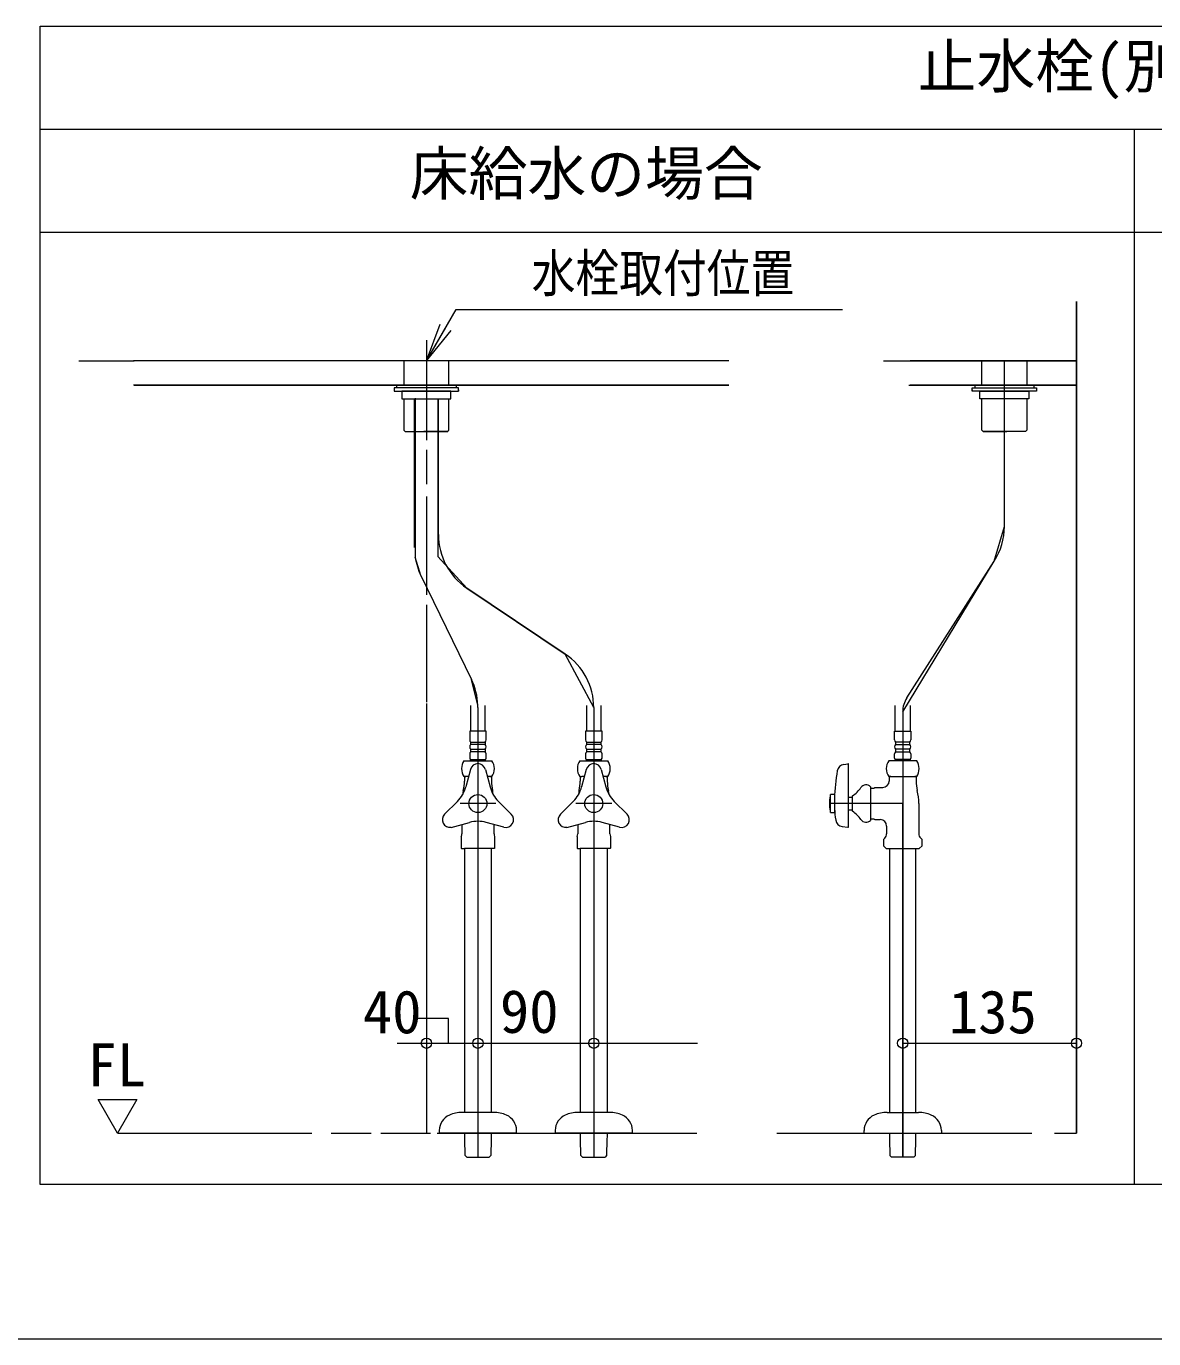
# Model space of a CAD drawing. Units: millimetres, scale not verified. Extents: x -1002 to 1008, y -687 to 676.
# Drawn here: x -32 to 351.2, y -687.1 to -240.9 of the extents above; entities that cross this region are included whole.
import ezdxf
from ezdxf.enums import TextEntityAlignment as Align

# ---------------------------------------------------------------- set-up
doc = ezdxf.new("R2010")
doc.units = ezdxf.units.MM
doc.header["$LTSCALE"] = 5
doc.layers.add('F-0', color=7, linetype='Continuous', lineweight=15)
doc.styles.add('ＭＳ ゴシック', font='')
doc.styles.get('ＭＳ ゴシック').set_extended_font_data('MS Gothic')

msp = doc.modelspace()

# ---------------------------------------------------------------- linework, layer by layer
at = {"layer": 'F-0', "lineweight": 18}
for p, q in [((-27.254, -634.623), (-27.254, -240.873)), ((-27.254, -240.873), (716.496, -240.873)), ((-27.254, -275.873), (716.496, -275.873)), ((344.621, -634.623), (344.621, -275.873)), ((344.621, -634.623), (-27.254, -634.623))]:
    msp.add_line(p, q, dxfattribs=at)
at = {"layer": 'F-0'}
for p, q in [((-27.254, -310.873), (344.621, -310.873)), ((344.621, -310.873), (716.496, -310.873)), ((324.934, -334.498), (324.934, -617.123)), ((103.996, -354.623), (114.1, -337.123)), ((114.1, -337.123), (245.35, -337.123)), ((103.996, -354.623), (108.664, -342.163)), ((103.996, -354.623), (110.559, -343.257)), ((103.996, -354.623), (112.453, -344.35)), ((103.996, -347.596), (103.996, -381.617)), ((-14.129, -354.623), (4.64, -354.623)), ((206.809, -354.623), (4.432, -354.623)), ((96.34, -354.623), (96.34, -362.936)), ((111.653, -362.936), (111.653, -354.623)), ((259.309, -354.623), (324.934, -354.623)), ((324.934, -354.623), (268.396, -354.623)), ((292.778, -362.936), (292.778, -354.623)), ((300.434, -410.94), (300.434, -354.623)), ((300.434, -410.94), (300.434, -354.623)), ((308.09, -354.623), (308.09, -362.936)), ((206.809, -362.936), (4.441, -362.936)), ((4.711, -362.936), (206.809, -362.936)), ((93.059, -363.811), (93.059, -364.905)), ((114.934, -363.811), (93.059, -363.811)), ((93.059, -364.905), (114.934, -364.905)), ((93.934, -362.936), (114.059, -362.936)), ((93.934, -363.811), (93.934, -362.936)), ((114.059, -363.811), (93.934, -363.811)), ((112.309, -364.905), (95.684, -364.905)), ((95.684, -364.905), (95.684, -367.53)), ((112.309, -367.53), (112.309, -364.905)), ((114.059, -362.936), (114.059, -363.811)), ((114.934, -364.905), (114.934, -363.811)), ((114.934, -364.467), (114.934, -364.905)), ((289.496, -364.905), (289.496, -363.811)), ((289.496, -363.811), (311.371, -363.811)), ((289.496, -364.467), (289.496, -364.905)), ((311.371, -364.905), (289.496, -364.905)), ((290.371, -362.936), (290.371, -363.811)), ((310.496, -362.936), (290.371, -362.936)), ((290.371, -363.811), (310.496, -363.811)), ((292.121, -364.905), (308.746, -364.905)), ((292.121, -367.53), (292.121, -364.905)), ((308.746, -364.905), (308.746, -367.53)), ((310.496, -363.811), (310.496, -362.936)), ((311.371, -363.811), (311.371, -364.905)), ((95.684, -367.53), (112.309, -367.53)), ((96.34, -367.53), (96.34, -378.205)), ((99.925, -418.064), (99.925, -367.53)), ((100.168, -367.269), (100.168, -421.317)), ((107.825, -367.53), (107.825, -421.18)), ((108.068, -413.705), (108.068, -367.53)), ((111.653, -378.205), (111.653, -367.53)), ((308.746, -367.53), (292.121, -367.53)), ((292.778, -378.205), (292.778, -367.53)), ((308.09, -367.53), (308.09, -378.205)), ((96.668, -378.533), (96.34, -378.205)), ((96.778, -378.642), (96.668, -378.533)), ((96.778, -378.642), (110.821, -378.642)), ((110.821, -378.642), (111.215, -378.642)), ((111.325, -378.533), (111.215, -378.642)), ((111.653, -378.205), (111.325, -378.533)), ((292.778, -378.205), (293.106, -378.533)), ((293.106, -378.533), (293.215, -378.642)), ((293.609, -378.642), (293.215, -378.642)), ((307.653, -378.642), (293.609, -378.642)), ((307.653, -378.642), (307.762, -378.533)), ((307.762, -378.533), (308.09, -378.205)), ((103.996, -384.911), (103.996, -396.579)), ((103.996, -400.697), (103.996, -434.189)), ((102.13, -427.634), (100.168, -421.317)), ((117.749, -431.867), (107.825, -421.18)), ((265.871, -473.921), (296.986, -422.728)), ((102.13, -427.634), (119.292, -462.91)), ((102.13, -427.634), (119.292, -462.91)), ((117.749, -431.867), (151.19, -454.319)), ((151.19, -454.319), (117.749, -431.867)), ((103.996, -437.62), (103.996, -470.667)), ((160.871, -472.48), (151.19, -454.319)), ((121.48, -471.629), (119.292, -462.91)), ((103.996, -471.139), (103.996, -489.779)), ((118.981, -471.742), (118.981, -480.492)), ((121.496, -472.48), (121.496, -480.492)), ((121.496, -472.48), (121.496, -505.123)), ((124.012, -480.492), (124.012, -471.742)), ((158.356, -471.742), (158.356, -480.492)), ((160.871, -472.48), (160.871, -480.492)), ((160.871, -472.48), (160.871, -505.123)), ((163.387, -480.492), (163.387, -471.742)), ((263.356, -480.492), (263.356, -471.742)), ((268.387, -471.742), (268.387, -480.492)), ((103.996, -477.19), (103.996, -593.872)), ((265.871, -473.921), (265.871, -480.492)), ((265.871, -473.921), (265.871, -625.326)), ((124.296, -480.492), (118.696, -480.492)), ((118.696, -480.492), (118.696, -483.445)), ((121.496, -480.492), (121.496, -625.326)), ((124.296, -483.445), (124.296, -480.492)), ((163.671, -480.492), (158.071, -480.492)), ((158.071, -480.492), (158.071, -483.445)), ((160.871, -480.492), (160.871, -625.326)), ((163.671, -483.445), (163.671, -480.492)), ((263.071, -480.492), (268.671, -480.492)), ((263.071, -483.445), (263.071, -480.492)), ((265.871, -480.492), (265.871, -505.123)), ((268.671, -480.492), (268.671, -483.445)), ((119.09, -484.211), (123.903, -484.211)), ((119.09, -485.086), (119.09, -484.211)), ((123.903, -485.086), (119.09, -485.086)), ((123.903, -484.211), (123.903, -485.086)), ((158.465, -484.211), (163.278, -484.211)), ((158.465, -485.086), (158.465, -484.211)), ((163.278, -485.086), (158.465, -485.086)), ((163.278, -484.211), (163.278, -485.086)), ((268.278, -484.211), (263.465, -484.211)), ((263.465, -484.211), (263.465, -485.086)), ((263.465, -485.086), (268.278, -485.086)), ((268.278, -485.086), (268.278, -484.211)), ((116.741, -490.555), (126.252, -490.555)), ((118.696, -488.258), (118.696, -489.68)), ((119.09, -486.617), (123.903, -486.617)), ((119.09, -487.492), (119.09, -486.617)), ((123.903, -487.492), (119.09, -487.492)), ((119.134, -490.117), (123.859, -490.117)), ((123.903, -486.617), (123.903, -487.492)), ((124.296, -489.68), (124.296, -488.258)), ((156.116, -490.555), (165.627, -490.555)), ((158.071, -488.258), (158.071, -489.68)), ((158.465, -486.617), (163.278, -486.617)), ((158.465, -487.492), (158.465, -486.617)), ((163.278, -487.492), (158.465, -487.492)), ((158.509, -490.117), (163.234, -490.117)), ((163.278, -486.617), (163.278, -487.492)), ((163.671, -489.68), (163.671, -488.258)), ((270.627, -490.555), (261.116, -490.555)), ((263.071, -489.68), (263.071, -488.258)), ((268.278, -486.617), (263.465, -486.617)), ((263.465, -486.617), (263.465, -487.492)), ((263.465, -487.492), (268.278, -487.492)), ((268.234, -490.117), (263.509, -490.117)), ((268.278, -487.492), (268.278, -486.617)), ((268.671, -488.258), (268.671, -489.68)), ((118.961, -493.506), (117.363, -499.468)), ((124.032, -493.506), (125.629, -499.468)), ((158.336, -493.506), (156.738, -499.468)), ((163.407, -493.506), (165.004, -499.468)), ((245.84, -491.794), (247.247, -491.596)), ((247.496, -512.965), (247.496, -491.812)), ((103.996, -495.585), (103.996, -594.475)), ((118.31, -495.936), (116.741, -495.936)), ((116.903, -495.936), (116.903, -496.816)), ((116.903, -495.936), (117.411, -495.936)), ((116.903, -496.816), (116.903, -497.467)), ((118.31, -495.936), (117.411, -495.936)), ((125.582, -495.936), (124.683, -495.936)), ((126.252, -495.936), (124.683, -495.936)), ((126.09, -496.816), (126.09, -497.467)), ((156.116, -495.936), (156.786, -495.936)), ((156.278, -495.936), (156.278, -496.816)), ((156.278, -496.816), (156.278, -497.467)), ((157.685, -495.936), (156.786, -495.936)), ((164.957, -495.936), (164.058, -495.936)), ((165.627, -495.936), (164.058, -495.936)), ((254.934, -499.405), (254.934, -510.842)), ((261.116, -495.936), (270.627, -495.936)), ((261.278, -495.936), (261.278, -496.816)), ((261.786, -495.936), (261.278, -495.936)), ((261.278, -496.816), (261.278, -497.467)), ((261.786, -495.936), (269.957, -495.936)), ((270.465, -495.936), (269.957, -495.936)), ((270.465, -495.936), (270.465, -496.816)), ((270.465, -496.816), (270.465, -497.467)), ((241.371, -502.061), (241.254, -502.498)), ((241.371, -508.186), (241.371, -502.061)), ((242.684, -502.061), (241.371, -502.061)), ((242.684, -502.061), (242.684, -508.186)), ((242.684, -503.373), (242.684, -506.873)), ((248.809, -503.045), (247.496, -503.045)), ((248.809, -507.748), (248.809, -502.498)), ((254.934, -499.873), (255.59, -499.873)), ((255.59, -499.873), (256.206, -499.873)), ((110.168, -508.736), (114.533, -504.371)), ((127.588, -505.123), (115.405, -505.123)), ((127.588, -505.123), (115.701, -505.123)), ((121.496, -505.123), (121.496, -625.326)), ((132.825, -508.736), (128.46, -504.371)), ((149.543, -508.736), (153.908, -504.371)), ((166.963, -505.123), (154.78, -505.123)), ((166.963, -505.123), (154.78, -505.123)), ((160.871, -505.123), (160.871, -625.326)), ((172.2, -508.736), (167.835, -504.371)), ((265.871, -505.123), (240.934, -505.123)), ((265.871, -505.123), (240.934, -505.123)), ((247.496, -507.201), (248.809, -507.201)), ((265.871, -625.326), (265.871, -505.123)), ((271.34, -505.123), (271.34, -515.369)), ((112.371, -513.217), (118.666, -511.53)), ((116.028, -512.237), (116.028, -515.369)), ((130.289, -513.128), (124.327, -511.53)), ((126.965, -515.369), (126.965, -512.237)), ((151.746, -513.217), (158.041, -511.53)), ((155.403, -512.237), (155.403, -515.369)), ((169.664, -513.128), (163.702, -511.53)), ((166.34, -515.369), (166.34, -512.237)), ((245.327, -512.912), (247.247, -513.182)), ((255.59, -510.373), (254.934, -510.373)), ((256.206, -510.373), (255.59, -510.373)), ((260.403, -512.78), (260.403, -515.369)), ((259.304, -517.373), (259.762, -516.915)), ((259.304, -517.373), (259.304, -519.447)), ((271.981, -516.915), (272.439, -517.373)), ((272.439, -519.447), (272.439, -517.373)), ((272.439, -519.447), (272.439, -517.373)), ((115.918, -520.436), (115.809, -520.326)), ((115.918, -520.436), (116.913, -520.436)), ((127.075, -520.436), (116.913, -520.436)), ((116.99, -610.123), (116.99, -520.436)), ((126.003, -520.436), (126.003, -610.123)), ((155.293, -520.436), (155.184, -520.326)), ((155.293, -520.436), (156.288, -520.436)), ((166.45, -520.436), (156.288, -520.436)), ((156.365, -610.123), (156.365, -520.436)), ((165.378, -520.436), (165.378, -610.123)), ((259.304, -519.447), (260.293, -520.436)), ((260.293, -520.436), (271.45, -520.436)), ((261.365, -520.436), (261.365, -610.123)), ((270.378, -610.123), (270.378, -520.436)), ((271.45, -520.436), (272.439, -519.447)), ((94.006, -586.587), (196.13, -586.587)), ((265.871, -586.587), (324.93, -586.587)), ((103.996, -594.475), (103.996, -606.127)), ((103.996, -597.304), (103.996, -603.874)), ((-7.566, -605.757), (5.559, -605.757)), ((-1.004, -617.123), (-7.566, -605.757)), ((5.559, -605.757), (-1.004, -617.123)), ((103.996, -606.311), (103.996, -617.123)), ((103.996, -606.816), (103.996, -617.123)), ((126.836, -610.123), (116.157, -610.123)), ((166.211, -610.123), (155.532, -610.123)), ((260.532, -610.123), (271.211, -610.123)), ((-1.004, -617.123), (65.028, -617.123)), ((71.67, -617.123), (85.19, -617.123)), ((88.51, -617.123), (105.41, -617.123)), ((107.595, -617.123), (195.951, -617.123)), ((108.371, -616.248), (108.371, -617.123)), ((134.621, -617.123), (108.371, -617.123)), ((116.99, -618.278), (116.99, -617.125)), ((117.014, -619.201), (116.99, -618.278)), ((126.003, -618.278), (125.979, -619.201)), ((126.003, -617.125), (126.003, -618.278)), ((134.621, -617.123), (134.621, -616.248)), ((147.746, -616.248), (147.746, -617.123)), ((173.996, -617.123), (147.746, -617.123)), ((156.365, -618.278), (156.365, -617.125)), ((156.389, -619.201), (156.365, -618.278)), ((165.378, -618.278), (165.354, -619.201)), ((165.378, -617.125), (165.378, -618.278)), ((173.996, -617.123), (173.996, -616.248)), ((223.03, -617.123), (309.71, -617.123)), ((252.746, -617.123), (252.746, -616.248)), ((252.746, -617.123), (278.996, -617.123)), ((261.365, -617.123), (261.365, -618.278)), ((261.365, -618.278), (261.389, -619.201)), ((261.389, -619.201), (261.51, -624.818)), ((270.233, -624.818), (270.354, -619.201)), ((270.354, -619.201), (270.378, -618.278)), ((270.378, -618.278), (270.378, -617.123)), ((278.996, -616.248), (278.996, -617.123)), ((317.494, -617.123), (317.55, -617.123)), ((117.671, -625.326), (117.778, -625.326)), ((117.671, -625.326), (117.671, -625.326)), ((117.778, -625.326), (125.215, -625.326)), ((125.215, -625.326), (125.322, -625.326)), ((125.322, -625.326), (125.322, -625.326)), ((157.046, -625.326), (157.153, -625.326)), ((157.046, -625.326), (157.046, -625.326)), ((157.153, -625.326), (164.59, -625.326)), ((164.59, -625.326), (164.697, -625.326)), ((164.697, -625.326), (164.697, -625.326)), ((261.51, -624.818), (262.046, -625.326)), ((269.59, -625.326), (262.153, -625.326)), ((269.697, -625.326), (270.233, -624.818)), ((-1002.086, -687.064), (1002.034, -687.064))]:
    msp.add_line(p, q, dxfattribs=at)
at = {"layer": 'F-0', "lineweight": 18}
msp.add_lwpolyline([(716.496, -240.873), (716.496, -634.623), (344.621, -634.623)], dxfattribs=at)
at = {"layer": 'F-0'}
for points in [[(317.55, -617.123), (324.934, -617.123), (324.934, -334.498)], [(267.932, -362.936), (324.934, -362.936), (268.443, -362.936)], [(111.215, -378.642), (111.171, -378.642), (103.121, -378.642)], [(293.215, -378.642), (293.259, -378.642), (301.309, -378.642)], [(267.251, -469.206), (296.986, -422.728), (300.434, -410.94)], [(119.09, -490.117), (118.871, -490.336), (118.871, -490.555)], [(124.121, -490.555), (124.121, -490.336), (123.903, -490.117)], [(158.465, -490.117), (158.246, -490.336), (158.246, -490.555)], [(163.496, -490.555), (163.496, -490.336), (163.278, -490.117)], [(263.246, -490.555), (263.246, -490.336), (263.465, -490.117)], [(268.278, -490.117), (268.496, -490.336), (268.496, -490.555)], [(125.582, -495.936), (126.09, -495.936), (126.09, -496.816)], [(164.957, -495.936), (165.465, -495.936), (165.465, -496.816), (165.465, -497.467)], [(256.206, -499.873), (256.425, -499.655), (259.09, -499.655)], [(241.254, -507.748), (241.371, -508.186), (242.684, -508.186)], [(256.206, -510.373), (256.425, -510.592), (258.215, -510.592)], [(115.809, -516.322), (115.809, -519.447), (115.809, -520.326)], [(127.184, -516.322), (127.184, -520.326), (127.075, -520.436)], [(155.184, -516.322), (155.184, -519.447), (155.184, -520.326)], [(166.559, -516.322), (166.559, -520.326), (166.45, -520.436)], [(111.551, -586.467), (111.551, -578.195), (100.79, -578.195)], [(117.671, -625.326), (117.135, -624.818), (117.014, -619.201)], [(125.979, -619.201), (125.858, -624.818), (125.322, -625.326)], [(157.046, -625.326), (156.51, -624.818), (156.389, -619.201)], [(165.354, -619.201), (165.233, -624.818), (164.697, -625.326)], [(262.153, -625.326), (262.046, -625.326), (262.046, -625.326)], [(269.697, -625.326), (269.697, -625.326), (269.59, -625.326)]]:
    msp.add_lwpolyline(points, dxfattribs=at)
for centre, radius in [((121.496, -505.123), 3.062), ((160.871, -505.123), 3.062), ((103.996, -586.587), 1.75), ((103.996, -586.587), 1.75), ((121.496, -586.587), 1.75), ((121.496, -586.587), 1.75), ((160.871, -586.587), 1.75), ((160.871, -586.587), 1.75), ((265.871, -586.587), 1.75), ((265.871, -586.587), 1.75), ((324.93, -586.587), 1.75), ((324.93, -586.587), 1.75), ((324.93, -586.587), 1.75)]:
    msp.add_circle(centre, radius, dxfattribs=at)
for centre, radius, start, end in [((129.943, -413.705), 21.875, 180, 236.12262), ((278.559, -410.94), 21.875, 327.39011, 0), ((121.8, -418.064), 21.875, 188.55163, 205.94376), ((138.996, -472.48), 21.875, 0, 56.12262), ((99.621, -472.48), 21.875, 2.23046, 25.94376), ((99.621, -472.48), 21.875, 0, 2.23046), ((274.621, -473.921), 8.75, 147.39011, 180), ((119.638, -483.445), 0.941, 180, 234.43222), ((119.638, -485.851), 0.941, 125.56778, 234.43222), ((123.355, -483.445), 0.941, 305.56778, 0), ((123.355, -485.851), 0.941, 305.56778, 54.43222), ((159.013, -483.445), 0.941, 180, 234.43222), ((159.013, -485.851), 0.941, 125.56778, 234.43222), ((162.73, -483.445), 0.941, 305.56778, 0), ((162.73, -485.851), 0.941, 305.56778, 54.43222), ((264.013, -483.445), 0.941, 180, 234.43222), ((264.013, -485.851), 0.941, 125.56778, 234.43222), ((267.73, -483.445), 0.941, 305.56778, 0), ((267.73, -485.851), 0.941, 305.56778, 54.43222), ((120.731, -493.245), 4.812, 146.00705, 213.99295), ((119.638, -488.258), 0.941, 125.56778, 180), ((119.134, -489.68), 0.438, 180, 270), ((123.859, -489.68), 0.438, 270, 0), ((123.355, -488.258), 0.941, 0, 54.43222), ((122.262, -493.245), 4.812, 326.00705, 33.99295), ((160.106, -493.245), 4.812, 146.00705, 213.99295), ((158.509, -489.68), 0.438, 180, 270), ((159.013, -488.258), 0.941, 125.56778, 180), ((163.234, -489.68), 0.438, 270, 0), ((162.73, -488.258), 0.941, 0, 54.43222), ((161.637, -493.245), 4.812, 326.00705, 33.99295), ((265.106, -493.245), 4.812, 146.00705, 213.99295), ((264.013, -488.258), 0.941, 125.56778, 180), ((263.509, -489.68), 0.438, 180, 270), ((268.234, -489.68), 0.438, 270, 0), ((267.73, -488.258), 0.941, 0, 54.43222), ((266.637, -493.245), 4.812, 326.00705, 33.99295), ((121.496, -494.186), 2.625, 15, 165), ((160.871, -494.186), 2.625, 15, 165), ((308.309, -505.123), 65.648, 170.1971, 178.47247), ((246.206, -494.393), 2.625, 98, 170.1971), ((247.278, -491.812), 0.219, 0, 98), ((106.799, -496.637), 10.938, 315, 345), ((102.657, -497.467), 14.246, 346.9604, 0), ((136.194, -496.637), 10.938, 195, 225), ((140.336, -497.467), 14.246, 180, 193.0396), ((146.174, -496.637), 10.938, 315, 345), ((142.032, -497.467), 14.246, 346.9604, 0), ((175.569, -496.637), 10.938, 195, 225), ((179.711, -497.467), 14.246, 180, 193.0396), ((242.944, -493.789), 10.5, 303.95919, 326.04081), ((253.403, -500.967), 2.188, 45.573, 143.1301), ((259.09, -497.467), 2.188, 270, 0), ((284.711, -497.467), 14.246, 180, 193.0396), ((135.715, -505.123), 19.688, 166.9604, 171.25756), ((107.278, -505.123), 19.688, 8.74244, 13.0396), ((175.09, -505.123), 19.688, 166.9604, 171.25756), ((146.653, -505.123), 19.688, 8.74244, 13.0396), ((251.871, -505.123), 10.938, 166.70293, 180), ((251.871, -505.123), 10.938, 166.11346, 166.70293), ((251.653, -505.123), 19.688, 0, 13.0396), ((251.871, -505.123), 10.938, 180, 193.29707), ((251.871, -505.123), 10.938, 193.29707, 193.88654), ((275.458, -505.283), 32.812, 182.77864, 189.59149), ((242.944, -516.457), 10.5, 33.95919, 56.04081), ((112.024, -510.592), 2.625, 135, 277.52424), ((121.496, -522.095), 10.938, 75, 105), ((130.969, -510.592), 2.625, 255, 45), ((151.399, -510.592), 2.625, 135, 277.52424), ((160.871, -522.095), 10.938, 75, 105), ((170.344, -510.592), 2.625, 255, 45), ((245.692, -510.313), 2.625, 189.59149, 261.99591), ((247.278, -512.965), 0.219, 261.99591, 0), ((253.403, -509.28), 2.188, 216.8699, 314.427), ((258.215, -512.78), 2.188, 0, 90), ((113.84, -515.369), 2.188, 334.15807, 0), ((129.153, -515.369), 2.188, 180, 205.84193), ((153.215, -515.369), 2.188, 334.15807, 0), ((168.528, -515.369), 2.188, 180, 205.84193), ((258.215, -515.369), 2.188, 315, 0), ((273.528, -515.369), 2.188, 180, 225), ((114.059, -616.248), 5.688, 113.55646, 180), ((116.157, -621.061), 10.938, 90, 113.55646), ((126.836, -621.061), 10.938, 66.44354, 90), ((128.934, -616.248), 5.688, 0, 66.44354), ((153.434, -616.248), 5.688, 113.55646, 180), ((155.532, -621.061), 10.938, 90, 113.55646), ((166.211, -621.061), 10.938, 66.44354, 90), ((168.309, -616.248), 5.688, 0, 66.44354), ((258.434, -616.248), 5.688, 113.55646, 180), ((260.532, -621.061), 10.938, 90, 113.55646), ((271.211, -621.061), 10.938, 66.44354, 90), ((273.309, -616.248), 5.688, 0, 66.44354)]:
    msp.add_arc(centre, radius, start, end, dxfattribs=at)

# ---------------------------------------------------------------- texts
at = {"layer": 'F-0', "style": 'ＭＳ ゴシック'}
for s, p in [('止水栓(別途手配)参考位置', (270.941, -266.189)), ('床給水の場合', (98.3, -302.646)), ('40', (82.38, -587.636)), ('90', (128.964, -587.493)), ('135', (281.54, -587.636)), ('FL', (-11.206, -605.643))]:
    msp.add_text(s, height=14.66, dxfattribs=at).set_placement(p, align=Align.BOTTOM_LEFT)
at = {"layer": 'F-0', "style": 'ＭＳ ゴシック', "width": 0.85}
msp.add_text('水栓取付位置', height=12.83, dxfattribs=at).set_placement((139.767, -335.09), align=Align.BOTTOM_LEFT)

doc.saveas('drawing.dxf')
